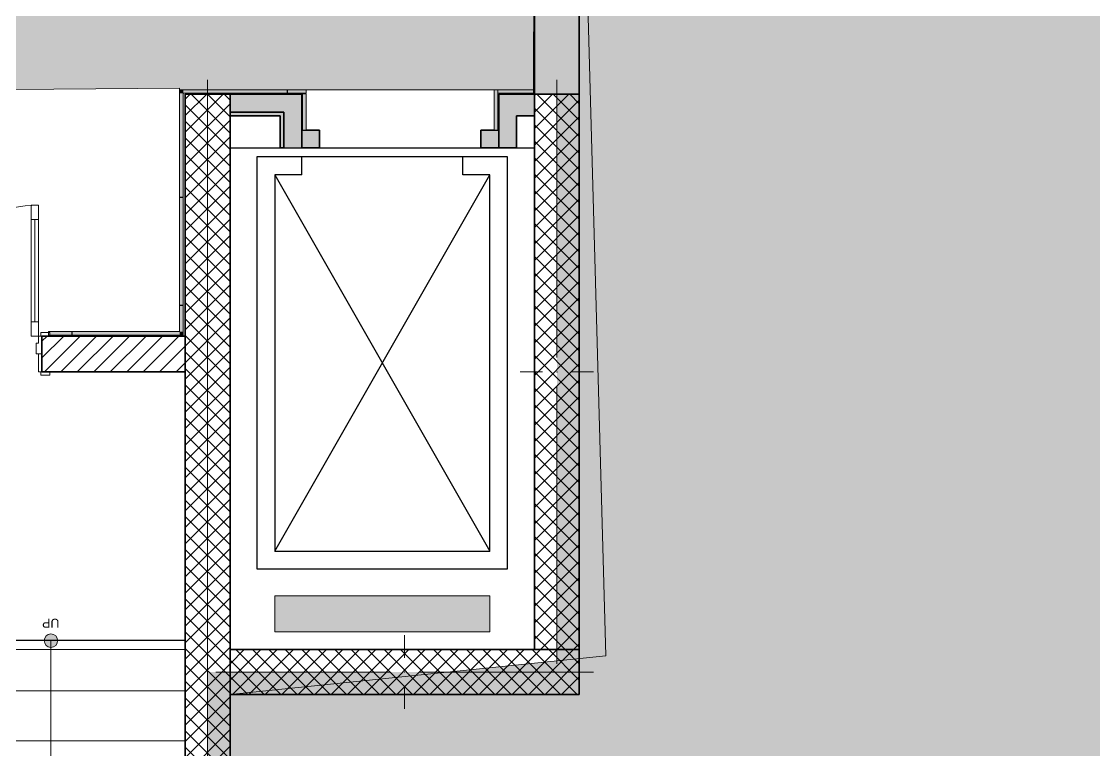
# Model space of a CAD drawing. Header units: millimetres. Extents: x -5491 to 122470, y -101890 to 30952.
# Drawn here: x 15785 to 21777, y -15064 to -10995 of the extents above; entities that cross this region are included whole.
import ezdxf
from ezdxf.enums import TextEntityAlignment as Align

# ---------------------------------------------------------------- set-up
doc = ezdxf.new("R2010")
doc.units = ezdxf.units.MM
doc.header["$MEASUREMENT"] = 0
doc.linetypes.add('Dense Dotted', pattern=[88.194442, 0, -88.194442])
doc.linetypes.add('Wipeout_Contour', pattern=[1000, 0, -1000])
for name, color, linetype in [('-  Pllakat_koridore_E', 7, 'Continuous'), ('- lokalet e', 7, 'Continuous'), ('A - Muret', 7, 'Continuous'), ('A - Pllaka Suteren', 7, 'Continuous'), ('A - Shtyllat', 7, 'Continuous'), ('Structural - Stair & Railing', 7, 'Continuous')]:
    doc.layers.add(name, color=color, linetype=linetype)
for name, color, linetype, lineweight, true_color in [('-  Pllakat_koridore_E_Pen_No__145', 7, 'Continuous', 20, 0x0077b0), ('2D Drafting - General_Pen_No__82', 7, 'Continuous', 20, 0xaaaaaa), ('ARCHICAD Doors_Pen_No__108', 7, 'Continuous', 13, 0xfd8379), ('Structural - Stair & Railing_Pen_No__71', 171, 'Continuous', 20, 0xaaaaff), ('Structural - Stair & Railing_Pen_No__91', 171, 'Continuous', 13, 0xaaaaff)]:
    doc.layers.add(name, color=color, linetype=linetype, lineweight=lineweight, true_color=true_color)
for name, color, linetype, lineweight in [('- lokalet e_Pen_No__132', 255, 'Continuous', 0), ('0_Pen_No__132', 255, 'Continuous', 0), ('2D Drafting - General_Pen_No__102', 254, 'Continuous', 13), ('2D Drafting - General_Pen_No__2', 8, 'Continuous', 15), ('2D Drafting - General_Pen_No__42', 8, 'Continuous', 25), ('A - Fill Zone_Pen_No__102', 254, 'Continuous', 13), ('A - Muret_Pen_No__7', 7, 'Continuous', 35), ('A - Pllaka Suteren_Pen_No__42', 8, 'Continuous', 25), ('A - Shtyllat_Pen_No__1', 7, 'Continuous', 13), ('A - Shtyllat_Pen_No__7', 7, 'Continuous', 35), ('ARCHICAD Zone Stamps_Pen_No__1', 7, 'Continuous', 13), ('Structural - Stair & Railing_Pen_No__11', 171, 'Continuous', 18)]:
    doc.layers.add(name, color=color, linetype=linetype, lineweight=lineweight)
doc.styles.add('GENERATED_STYLE_1', font='')
doc.styles.get('GENERATED_STYLE_1').set_extended_font_data('Arial')
pattern_1 = [(45, (0, 0), (-45.96194, 45.96194), [])]
pattern_2 = [(45, (0, 0), (-45.96194, 45.96194), []), (135, (0, 0), (45.96194, 45.96194), [])]

# ---------------------------------------------------------------- blocks, each defined once
blk = doc.blocks.new('Banjo_A - P27_4', base_point=(19391.6, -3997.9))
at = {"layer": '- lokalet e', "linetype": 'Continuous', "lineweight": 0, "true_color": 0x3f3f3f}
blk.add_hatch(color=250, dxfattribs=at).paths.add_polyline_path([(16977.5, -18945.8), (23177.5, -18945.8), (23177.5, -55), (16625, 0), (16875, -9150.8), (18900, -9150.8), (19048.4, -14536.3), (16950, -14750.8)])
at = {"layer": 'ARCHICAD Zone Stamps_Pen_No__1', "color": 7, "lineweight": 13, "style": 'GENERATED_STYLE_1'}
for tag, p in [('DUMMY_849', (19267, -3585.4)), ('ROOM_NAME', (18743.1, -3619.7)), ('floorCode', (18743.1, -3914.3)), ('stFloorCovering', (19006.4, -3914.3)), ('measuredAreaCode', (18743.1, -4208.9))]:
    blk.add_attdef(tag, text='', height=150, dxfattribs=at).set_placement(p, align=Align.TOP_LEFT)
blk = doc.blocks.new('Koridori_A - P34_11', base_point=(14961.2, -10939.6))
at = {"linetype": 'Continuous', "lineweight": 0, "true_color": 0x3f3f3f}
blk.add_hatch(color=250, dxfattribs=at).paths.add_polyline_path([(13624.7, -11391.5), (16668.7, -11366.7), (16668.7, -11375.9), (18645, -11375.9), (18650, -9420.8), (16625, -9400.8), (16625, -2200), (13600, -2200), (13600, -9400.8), (11850, -9400.8), (11850, -11400.8), (13625, -11375.9)])
at = {"layer": 'ARCHICAD Zone Stamps_Pen_No__1', "color": 7, "lineweight": 13, "style": 'GENERATED_STYLE_1'}
for tag, p in [('DUMMY_849', (15075.9, -10527.1)), ('ROOM_NAME', (14369.6, -10561.4)), ('measuredAreaCode', (14369.6, -10856)), ('perimeterCode', (14369.6, -11150.7))]:
    blk.add_attdef(tag, text='', height=150, dxfattribs=at).set_placement(p, align=Align.TOP_LEFT)
blk = doc.blocks.new('Slab_1', base_point=(-1850, -19000.8))
at = {"layer": 'A - Pllaka Suteren_Pen_No__42', "color": 8, "linetype": 'Continuous', "lineweight": 25, "flags": 128}
for points in [[(18650, -14500.8), (16950, -14500.8), (16950, -11700.8), (18650, -11700.8)], [(16700, -18750.8), (16700, -14450.8), (15100, -14450.8), (15100, -15290.8), (13600, -15290.8), (13600, -18750.8)]]:
    blk.add_lwpolyline(points, close=True, dxfattribs=at)
blk = doc.blocks.new('Stair_1')
at = {"layer": 'Structural - Stair & Railing_Pen_No__71', "linetype": 'Continuous', "lineweight": 20, "true_color": 0xaaaaff}
blk.add_hatch(color=161, dxfattribs=at).paths.add_polyline_path([(15912.5, -14450.8, 1), (15987.5, -14450.8, 1)])
at = {"layer": 'Structural - Stair & Railing_Pen_No__11', "color": 171, "linetype": 'Continuous', "lineweight": 18}
for p, q in [((16700, -14450.8), (15200, -14450.8)), ((15950, -14450.8), (15950, -14730.8)), ((16700, -14730.8), (16700, -14450.8)), ((15200, -14730.8), (16700, -14730.8)), ((16700, -14730.8), (15200, -14730.8)), ((15950, -14730.8), (15950, -15850.8)), ((16700, -15010.8), (16700, -14730.8)), ((15200, -15010.8), (16700, -15010.8)), ((16700, -15010.8), (15200, -15010.8)), ((16700, -15290.8), (16700, -15010.8))]:
    blk.add_line(p, q, dxfattribs=at)
at = {"layer": 'Structural - Stair & Railing_Pen_No__11', "color": 171, "linetype": 'Continuous', "lineweight": 18, "flags": 128}
blk.add_lwpolyline([(15912.5, -14450.8, 1), (15987.5, -14450.8, 1)], format="xyb", close=True, dxfattribs=at)
at = {"layer": 'Structural - Stair & Railing_Pen_No__91', "color": 161, "linetype": 'Continuous', "lineweight": 13, "true_color": 0xaaaaff}
for p, q in [((16700, -14500.8), (15200, -14500.8)), ((16700, -15570.8), (16700, -14500.8))]:
    blk.add_line(p, q, dxfattribs=at)
at = {"layer": 'Structural - Stair & Railing_Pen_No__71', "color": 161, "lineweight": 20, "true_color": 0xaaaaff, "insert": (15997.5, -14353.3), "char_height": 50, "attachment_point": 4, "rotation": 180, "style": 'GENERATED_STYLE_1'}
blk.add_mtext('\\A1;{\\pql;\\fArial|b0|i0|c0|p34;UP}', dxfattribs=at)
blk = doc.blocks.new('Wall_3', base_point=(16950, -11400.8))
at = {"layer": 'A - Muret', "linetype": 'Continuous', "lineweight": 0, "true_color": 0x000000}
for points in [[(17230, -11400.8), (16950, -11400.8), (16950, -11520.8), (17230, -11520.8)], [(17230, -11520.8), (17350, -11520.8), (17350, -11400.8)], [(17230, -11520.8), (17350, -11400.8), (17230, -11400.8)]]:
    blk.add_hatch(color=18, dxfattribs=at).paths.add_polyline_path(points)
at = {"layer": 'A - Muret_Pen_No__7', "color": 7, "linetype": 'Continuous', "lineweight": 35, "flags": 128}
for points in [[(17350, -11400.8), (16950, -11400.8)], [(17350, -11400.8), (17350, -11520.8)], [(16950, -11520.8), (17230, -11520.8)]]:
    blk.add_lwpolyline(points, dxfattribs=at)
blk = doc.blocks.new('Wall_4', base_point=(17350, -11400.8))
at = {"layer": 'A - Muret', "linetype": 'Continuous', "lineweight": 0, "true_color": 0x000000}
blk.add_hatch(color=18, dxfattribs=at).paths.add_polyline_path([(17230, -11520.8), (17230, -11700.8), (17350, -11700.8), (17350, -11520.8)])
at = {"layer": 'A - Muret_Pen_No__7', "color": 7, "linetype": 'Continuous', "lineweight": 35, "flags": 128}
for points in [[(17230, -11520.8), (17230, -11700.8)], [(17350, -11700.8), (17350, -11520.8)], [(17250, -11700.8), (17230, -11700.8)]]:
    blk.add_lwpolyline(points, dxfattribs=at)
blk = doc.blocks.new('Wall_29', base_point=(16925, -11400.8))
at = {"layer": 'A - Muret', "linetype": 'Continuous', "lineweight": 0, "true_color": 0x000000}
blk.add_hatch(color=18, dxfattribs=at).paths.add_polyline_path([(17350, -11400.8), (16950, -11400.8), (16950, -11500.8), (17350, -11500.8)])
at = {"layer": 'A - Muret_Pen_No__7', "color": 7, "linetype": 'Continuous', "lineweight": 35, "flags": 128}
for points in [[(17350, -11400.8), (16950, -11400.8)], [(16950, -11500.8), (17250, -11500.8)]]:
    blk.add_lwpolyline(points, dxfattribs=at)
blk = doc.blocks.new('Wall_30', base_point=(17350, -11400.8))
at = {"layer": 'A - Muret', "linetype": 'Continuous', "lineweight": 0, "true_color": 0x000000}
blk.add_hatch(color=18, dxfattribs=at).paths.add_polyline_path([(17250, -11400.8), (17250, -11700.8), (17350, -11700.8), (17350, -11400.8)])
at = {"layer": 'A - Muret_Pen_No__7', "color": 7, "linetype": 'Continuous', "lineweight": 35, "flags": 128}
for points in [[(17350, -11700.8), (17350, -11400.8)], [(17250, -11500.8), (17250, -11700.8)]]:
    blk.add_lwpolyline(points, dxfattribs=at)
blk = doc.blocks.new('Wall_31', base_point=(18550, -11400.8))
at = {"layer": 'A - Muret', "linetype": 'Continuous', "lineweight": 0, "true_color": 0x000000}
blk.add_hatch(color=18, dxfattribs=at).paths.add_polyline_path([(18450, -11520.8), (18450, -11700.8), (18550, -11700.8), (18550, -11520.8)])
at = {"layer": 'A - Muret_Pen_No__7', "color": 7, "linetype": 'Continuous', "lineweight": 35, "flags": 128}
for points in [[(18450, -11520.8), (18450, -11700.8)], [(18550, -11700.8), (18550, -11520.8)], [(18550, -11700.8), (18450, -11700.8)]]:
    blk.add_lwpolyline(points, dxfattribs=at)
blk = doc.blocks.new('Wall_32', base_point=(17350, -11700.8))
at = {"layer": 'A - Muret', "linetype": 'Continuous', "lineweight": 0, "true_color": 0x000000}
blk.add_hatch(color=18, dxfattribs=at).paths.add_polyline_path([(17350, -11700.8), (17450, -11700.8), (17450, -11600.8), (17350, -11600.8)])
at = {"layer": 'A - Muret_Pen_No__7', "color": 7, "linetype": 'Continuous', "lineweight": 35, "flags": 128}
for points in [[(17450, -11600.8), (17350, -11600.8)], [(17450, -11700.8), (17450, -11600.8)], [(17350, -11700.8), (17450, -11700.8)]]:
    blk.add_lwpolyline(points, dxfattribs=at)
blk = doc.blocks.new('Wall_33', base_point=(18350, -11700.8))
at = {"layer": 'A - Muret', "linetype": 'Continuous', "lineweight": 0, "true_color": 0x000000}
blk.add_hatch(color=18, dxfattribs=at).paths.add_polyline_path([(18350, -11700.8), (18450, -11700.8), (18450, -11600.8), (18350, -11600.8)])
at = {"layer": 'A - Muret_Pen_No__7', "color": 7, "linetype": 'Continuous', "lineweight": 35, "flags": 128}
for points in [[(18450, -11600.8), (18350, -11600.8)], [(18350, -11600.8), (18350, -11700.8)], [(18450, -11700.8), (18450, -11600.8)], [(18350, -11700.8), (18450, -11700.8)]]:
    blk.add_lwpolyline(points, dxfattribs=at)
blk = doc.blocks.new('Wall_36', base_point=(18550, -11400.8))
at = {"layer": 'A - Muret', "linetype": 'Continuous', "lineweight": 0, "true_color": 0x000000}
for points in [[(18450, -11520.8), (18550, -11520.8), (18450, -11400.8)], [(18550, -11400.8), (18450, -11400.8), (18550, -11520.8)], [(18550, -11520.8), (18650, -11520.8), (18650, -11400.8), (18550, -11400.8)]]:
    blk.add_hatch(color=18, dxfattribs=at).paths.add_polyline_path(points)
at = {"layer": 'A - Muret_Pen_No__7', "color": 7, "linetype": 'Continuous', "lineweight": 35, "flags": 128}
for points in [[(18450, -11400.8), (18450, -11520.8)], [(18650, -11400.8), (18450, -11400.8)], [(18550, -11520.8), (18650, -11520.8)]]:
    blk.add_lwpolyline(points, dxfattribs=at)
blk = doc.blocks.new('Wall_50', base_point=(18445, -11375.9))
at = {"color": 254, "linetype": 'Wipeout_Contour', "lineweight": 0, "ltscale": 87054.116415}
blk.add_wipeout([(18445, -11395.9), (18650, -11395.9), (18650, -11375.9), (18445, -11375.9)], dxfattribs=at).dxf.layer = '-  Pllakat_koridore_E'
at = {"layer": '-  Pllakat_koridore_E_Pen_No__145', "color": 144, "linetype": 'Continuous', "lineweight": 20, "true_color": 0x0077b0, "flags": 128}
for points in [[(18650, -11375.9), (18445, -11375.9)], [(18445, -11375.9), (18445, -11395.9)], [(18650, -11395.9), (18650, -11375.9)], [(18445, -11395.9), (18650, -11395.9)]]:
    blk.add_lwpolyline(points, dxfattribs=at)
blk = doc.blocks.new('Wall_51', base_point=(18425, -11375.9))
at = {"color": 254, "linetype": 'Wipeout_Contour', "lineweight": 0, "ltscale": 86887.598431}
blk.add_wipeout([(18425, -11375.9), (18425, -11600.8), (18445, -11600.8), (18445, -11375.9)], dxfattribs=at).dxf.layer = '-  Pllakat_koridore_E'
at = {"layer": '-  Pllakat_koridore_E_Pen_No__145', "color": 144, "linetype": 'Continuous', "lineweight": 20, "true_color": 0x0077b0, "flags": 128}
for points in [[(18425, -11375.9), (18425, -11600.8)], [(18445, -11375.9), (18425, -11375.9)], [(18445, -11600.8), (18445, -11375.9)], [(18425, -11600.8), (18445, -11600.8)]]:
    blk.add_lwpolyline(points, dxfattribs=at)
blk = doc.blocks.new('Wall_52', base_point=(16668.7, -11375.9))
at = {"color": 254, "linetype": 'Wipeout_Contour', "lineweight": 0, "ltscale": 60581.535677}
blk.add_wipeout([(16688.7, -11395.9), (16668.7, -11375.9), (16668.7, -11395.9)], dxfattribs=at).dxf.layer = '-  Pllakat_koridore_E'
at = {"color": 254, "linetype": 'Wipeout_Contour', "lineweight": 0, "ltscale": 81774.397585}
blk.add_wipeout([(16688.7, -11395.9), (17268.7, -11395.9), (17268.7, -11375.9), (16688.7, -11375.9)], dxfattribs=at).dxf.layer = '-  Pllakat_koridore_E'
at = {"layer": '-  Pllakat_koridore_E_Pen_No__145', "color": 144, "linetype": 'Continuous', "lineweight": 20, "true_color": 0x0077b0, "flags": 128}
blk.add_lwpolyline([(17268.7, -11375.9), (17268.7, -11395.9)], dxfattribs=at)
at = {"color": 254, "linetype": 'Wipeout_Contour', "lineweight": 0, "ltscale": 60585.387792}
blk.add_wipeout([(16688.7, -11375.9), (16668.7, -11375.9), (16688.7, -11395.9)], dxfattribs=at).dxf.layer = '-  Pllakat_koridore_E'
at = {"layer": '-  Pllakat_koridore_E_Pen_No__145', "color": 144, "linetype": 'Continuous', "lineweight": 20, "true_color": 0x0077b0, "flags": 128}
for points in [[(16668.7, -11375.9), (16668.7, -11395.9)], [(17268.7, -11375.9), (16668.7, -11375.9)], [(16688.7, -11395.9), (17268.7, -11395.9)]]:
    blk.add_lwpolyline(points, dxfattribs=at)
blk = doc.blocks.new('Wall_53', base_point=(17271, -11375.9))
at = {"color": 254, "linetype": 'Wipeout_Contour', "lineweight": 0, "ltscale": 82919.30405}
blk.add_wipeout([(17271, -11395.9), (17375, -11395.9), (17375, -11375.9), (17271, -11375.9)], dxfattribs=at).dxf.layer = '-  Pllakat_koridore_E'
at = {"layer": '-  Pllakat_koridore_E_Pen_No__145', "color": 144, "linetype": 'Continuous', "lineweight": 20, "true_color": 0x0077b0, "flags": 128}
for points in [[(17375, -11375.9), (17271, -11375.9)], [(17271, -11375.9), (17271, -11395.9)], [(17375, -11395.9), (17375, -11375.9)], [(17271, -11395.9), (17375, -11395.9)]]:
    blk.add_lwpolyline(points, dxfattribs=at)
blk = doc.blocks.new('Wall_54', base_point=(17355, -11399.8))
at = {"color": 254, "linetype": 'Wipeout_Contour', "lineweight": 0, "ltscale": 83312.245402}
blk.add_wipeout([(17355, -11399.8), (17355, -11600.8), (17375, -11600.8), (17375, -11399.8)], dxfattribs=at).dxf.layer = '-  Pllakat_koridore_E'
at = {"layer": '-  Pllakat_koridore_E_Pen_No__145', "color": 144, "linetype": 'Continuous', "lineweight": 20, "true_color": 0x0077b0, "flags": 128}
for points in [[(17355, -11399.8), (17355, -11600.8)], [(17375, -11399.8), (17355, -11399.8)], [(17375, -11600.8), (17375, -11399.8)], [(17355, -11600.8), (17375, -11600.8)]]:
    blk.add_lwpolyline(points, dxfattribs=at)
blk = doc.blocks.new('Wall_55', base_point=(16668.7, -12725.8))
at = {"color": 254, "linetype": 'Wipeout_Contour', "lineweight": 0, "ltscale": 62956.911259}
blk.add_wipeout([(16688.7, -12725.8), (16668.7, -12725.8), (16688.7, -12745.8)], dxfattribs=at).dxf.layer = '-  Pllakat_koridore_E'
at = {"color": 254, "linetype": 'Wipeout_Contour', "lineweight": 0, "ltscale": 62954.555198}
blk.add_wipeout([(16668.7, -12725.8), (16668.7, -12745.8), (16688.7, -12745.8)], dxfattribs=at).dxf.layer = '-  Pllakat_koridore_E'
at = {"color": 254, "linetype": 'Wipeout_Contour', "lineweight": 0, "ltscale": 82962.14802}
blk.add_wipeout([(16668.7, -12725.8), (16068.7, -12725.8), (16068.7, -12745.8), (16668.7, -12745.8)], dxfattribs=at).dxf.layer = '-  Pllakat_koridore_E'
at = {"layer": '-  Pllakat_koridore_E_Pen_No__145', "color": 144, "linetype": 'Continuous', "lineweight": 20, "true_color": 0x0077b0, "flags": 128}
for points in [[(16668.7, -12725.8), (16068.7, -12725.8)], [(16068.7, -12725.8), (16068.7, -12745.8)], [(16068.7, -12745.8), (16688.7, -12745.8)], [(16688.7, -12745.8), (16688.7, -12725.8)]]:
    blk.add_lwpolyline(points, dxfattribs=at)
blk = doc.blocks.new('Wall_56', base_point=(16066.7, -12725.8))
at = {"color": 254, "linetype": 'Wipeout_Contour', "lineweight": 0, "ltscale": 81805.38119}
blk.add_wipeout([(16066.7, -12725.8), (15936.7, -12725.8), (15936.7, -12745.8), (16066.7, -12745.8)], dxfattribs=at).dxf.layer = '-  Pllakat_koridore_E'
at = {"layer": '-  Pllakat_koridore_E_Pen_No__145', "color": 144, "linetype": 'Continuous', "lineweight": 20, "true_color": 0x0077b0, "flags": 128}
for points in [[(16066.7, -12725.8), (15936.7, -12725.8)], [(15936.7, -12725.8), (15936.7, -12745.8)], [(15936.7, -12745.8), (16066.7, -12745.8)], [(16066.7, -12745.8), (16066.7, -12725.8)]]:
    blk.add_lwpolyline(points, dxfattribs=at)
blk = doc.blocks.new('Wall_57', base_point=(16668.7, -11375.9))
at = {"color": 254, "linetype": 'Wipeout_Contour', "lineweight": 0, "ltscale": 81466.101913}
blk.add_wipeout([(16668.7, -11395.9), (16668.7, -11975.9), (16688.7, -11975.9), (16688.7, -11395.9)], dxfattribs=at).dxf.layer = '-  Pllakat_koridore_E'
at = {"layer": '-  Pllakat_koridore_E_Pen_No__145', "color": 144, "linetype": 'Continuous', "lineweight": 20, "true_color": 0x0077b0, "flags": 128}
for points in [[(16668.7, -11395.9), (16668.7, -11975.9)], [(16688.7, -11975.9), (16688.7, -11395.9)], [(16668.7, -11975.9), (16688.7, -11975.9)]]:
    blk.add_lwpolyline(points, dxfattribs=at)
blk = doc.blocks.new('Wall_58', base_point=(16668.7, -11977.9))
at = {"color": 254, "linetype": 'Wipeout_Contour', "lineweight": 0, "ltscale": 82847.704696}
blk.add_wipeout([(16668.7, -11977.9), (16668.7, -12577.9), (16688.7, -12577.9), (16688.7, -11977.9)], dxfattribs=at).dxf.layer = '-  Pllakat_koridore_E'
at = {"layer": '-  Pllakat_koridore_E_Pen_No__145', "color": 144, "linetype": 'Continuous', "lineweight": 20, "true_color": 0x0077b0, "flags": 128}
for points in [[(16668.7, -11977.9), (16668.7, -12577.9)], [(16688.7, -11977.9), (16668.7, -11977.9)], [(16688.7, -12577.9), (16688.7, -11977.9)], [(16668.7, -12577.9), (16688.7, -12577.9)]]:
    blk.add_lwpolyline(points, dxfattribs=at)
blk = doc.blocks.new('Wall_59', base_point=(16668.7, -12579.9))
at = {"color": 254, "linetype": 'Wipeout_Contour', "lineweight": 0, "ltscale": 83740.285758}
blk.add_wipeout([(16688.7, -12725.8), (16688.7, -12579.9), (16668.7, -12579.9), (16668.7, -12725.8)], dxfattribs=at).dxf.layer = '-  Pllakat_koridore_E'
at = {"layer": '-  Pllakat_koridore_E_Pen_No__145', "color": 144, "linetype": 'Continuous', "lineweight": 20, "true_color": 0x0077b0, "flags": 128}
for points in [[(16668.7, -12579.9), (16668.7, -12725.8)], [(16668.7, -12579.9), (16688.7, -12579.9)], [(16688.7, -12725.8), (16688.7, -12579.9)]]:
    blk.add_lwpolyline(points, dxfattribs=at)
blk = doc.blocks.new('Wall_69', base_point=(18445, -11375.9))
at = {"layer": '-  Pllakat_koridore_E_Pen_No__145', "linetype": 'Continuous', "lineweight": 0, "true_color": 0x0077b0}
blk.add_hatch(color=144, dxfattribs=at).paths.add_polyline_path([(18445, -11395.9), (18645, -11395.9), (18645, -11375.9), (18445, -11375.9)])
at = {"layer": '-  Pllakat_koridore_E_Pen_No__145', "color": 144, "linetype": 'Continuous', "lineweight": 20, "true_color": 0x0077b0, "flags": 128}
for points in [[(18645, -11375.9), (18445, -11375.9)], [(18445, -11375.9), (18445, -11395.9)], [(18645, -11395.9), (18645, -11375.9)], [(18445, -11395.9), (18645, -11395.9)]]:
    blk.add_lwpolyline(points, dxfattribs=at)
blk = doc.blocks.new('Wall_70', base_point=(18425, -11375.9))
at = {"layer": '-  Pllakat_koridore_E_Pen_No__145', "linetype": 'Continuous', "lineweight": 0, "true_color": 0x0077b0}
blk.add_hatch(color=144, dxfattribs=at).paths.add_polyline_path([(18425, -11375.9), (18425, -11600.8), (18445, -11600.8), (18445, -11375.9)])
at = {"layer": '-  Pllakat_koridore_E_Pen_No__145', "color": 144, "linetype": 'Continuous', "lineweight": 20, "true_color": 0x0077b0, "flags": 128}
for points in [[(18425, -11375.9), (18425, -11600.8)], [(18445, -11375.9), (18425, -11375.9)], [(18445, -11600.8), (18445, -11375.9)], [(18425, -11600.8), (18445, -11600.8)]]:
    blk.add_lwpolyline(points, dxfattribs=at)
blk = doc.blocks.new('Wall_71', base_point=(16668.7, -11375.9))
at = {"layer": '-  Pllakat_koridore_E_Pen_No__145', "linetype": 'Continuous', "lineweight": 0, "true_color": 0x0077b0}
for points in [[(16688.7, -11395.9), (16668.7, -11375.9), (16668.7, -11395.9)], [(16688.7, -11375.9), (16668.7, -11375.9), (16688.7, -11395.9)], [(16688.7, -11395.9), (17268.7, -11395.9), (17268.7, -11375.9), (16688.7, -11375.9)]]:
    blk.add_hatch(color=144, dxfattribs=at).paths.add_polyline_path(points)
at = {"layer": '-  Pllakat_koridore_E_Pen_No__145', "color": 144, "linetype": 'Continuous', "lineweight": 20, "true_color": 0x0077b0, "flags": 128}
for points in [[(16668.7, -11375.9), (16668.7, -11395.9)], [(17268.7, -11375.9), (16668.7, -11375.9)], [(17268.7, -11375.9), (17268.7, -11395.9)], [(16688.7, -11395.9), (17268.7, -11395.9)]]:
    blk.add_lwpolyline(points, dxfattribs=at)
blk = doc.blocks.new('Wall_72', base_point=(17271, -11375.9))
at = {"layer": '-  Pllakat_koridore_E_Pen_No__145', "linetype": 'Continuous', "lineweight": 0, "true_color": 0x0077b0}
blk.add_hatch(color=144, dxfattribs=at).paths.add_polyline_path([(17271, -11395.9), (17375, -11395.9), (17375, -11375.9), (17271, -11375.9)])
at = {"layer": '-  Pllakat_koridore_E_Pen_No__145', "color": 144, "linetype": 'Continuous', "lineweight": 20, "true_color": 0x0077b0, "flags": 128}
for points in [[(17375, -11375.9), (17271, -11375.9)], [(17271, -11375.9), (17271, -11395.9)], [(17375, -11395.9), (17375, -11375.9)], [(17271, -11395.9), (17375, -11395.9)]]:
    blk.add_lwpolyline(points, dxfattribs=at)
blk = doc.blocks.new('Wall_73', base_point=(17355, -11399.8))
at = {"layer": '-  Pllakat_koridore_E_Pen_No__145', "linetype": 'Continuous', "lineweight": 0, "true_color": 0x0077b0}
blk.add_hatch(color=144, dxfattribs=at).paths.add_polyline_path([(17355, -11399.8), (17355, -11600.8), (17375, -11600.8), (17375, -11399.8)])
at = {"layer": '-  Pllakat_koridore_E_Pen_No__145', "color": 144, "linetype": 'Continuous', "lineweight": 20, "true_color": 0x0077b0, "flags": 128}
for points in [[(17355, -11399.8), (17355, -11600.8)], [(17375, -11399.8), (17355, -11399.8)], [(17375, -11600.8), (17375, -11399.8)], [(17355, -11600.8), (17375, -11600.8)]]:
    blk.add_lwpolyline(points, dxfattribs=at)
blk = doc.blocks.new('Wall_74', base_point=(16668.7, -12725.8))
at = {"layer": '-  Pllakat_koridore_E_Pen_No__145', "linetype": 'Continuous', "lineweight": 0, "true_color": 0x0077b0}
for points in [[(16668.7, -12725.8), (16068.7, -12725.8), (16068.7, -12745.8), (16668.7, -12745.8)], [(16688.7, -12725.8), (16668.7, -12725.8), (16688.7, -12745.8)], [(16668.7, -12725.8), (16668.7, -12745.8), (16688.7, -12745.8)]]:
    blk.add_hatch(color=144, dxfattribs=at).paths.add_polyline_path(points)
at = {"layer": '-  Pllakat_koridore_E_Pen_No__145', "color": 144, "linetype": 'Continuous', "lineweight": 20, "true_color": 0x0077b0, "flags": 128}
for points in [[(16668.7, -12725.8), (16068.7, -12725.8)], [(16068.7, -12725.8), (16068.7, -12745.8)], [(16068.7, -12745.8), (16688.7, -12745.8)], [(16688.7, -12745.8), (16688.7, -12725.8)]]:
    blk.add_lwpolyline(points, dxfattribs=at)
blk = doc.blocks.new('Wall_75', base_point=(16066.7, -12725.8))
at = {"layer": '-  Pllakat_koridore_E_Pen_No__145', "linetype": 'Continuous', "lineweight": 0, "true_color": 0x0077b0}
blk.add_hatch(color=144, dxfattribs=at).paths.add_polyline_path([(16066.7, -12725.8), (15936.7, -12725.8), (15936.7, -12745.8), (16066.7, -12745.8)])
at = {"layer": '-  Pllakat_koridore_E_Pen_No__145', "color": 144, "linetype": 'Continuous', "lineweight": 20, "true_color": 0x0077b0, "flags": 128}
for points in [[(16066.7, -12725.8), (15936.7, -12725.8)], [(15936.7, -12725.8), (15936.7, -12745.8)], [(15936.7, -12745.8), (16066.7, -12745.8)], [(16066.7, -12745.8), (16066.7, -12725.8)]]:
    blk.add_lwpolyline(points, dxfattribs=at)
blk = doc.blocks.new('Wall_76', base_point=(16668.7, -11375.9))
at = {"layer": '-  Pllakat_koridore_E_Pen_No__145', "linetype": 'Continuous', "lineweight": 0, "true_color": 0x0077b0}
blk.add_hatch(color=144, dxfattribs=at).paths.add_polyline_path([(16668.7, -11395.9), (16668.7, -11975.9), (16688.7, -11975.9), (16688.7, -11395.9)])
at = {"layer": '-  Pllakat_koridore_E_Pen_No__145', "color": 144, "linetype": 'Continuous', "lineweight": 20, "true_color": 0x0077b0, "flags": 128}
for points in [[(16668.7, -11395.9), (16668.7, -11975.9)], [(16688.7, -11975.9), (16688.7, -11395.9)], [(16668.7, -11975.9), (16688.7, -11975.9)]]:
    blk.add_lwpolyline(points, dxfattribs=at)
blk = doc.blocks.new('Wall_77', base_point=(16668.7, -11977.9))
at = {"layer": '-  Pllakat_koridore_E_Pen_No__145', "linetype": 'Continuous', "lineweight": 0, "true_color": 0x0077b0}
blk.add_hatch(color=144, dxfattribs=at).paths.add_polyline_path([(16668.7, -11977.9), (16668.7, -12577.9), (16688.7, -12577.9), (16688.7, -11977.9)])
at = {"layer": '-  Pllakat_koridore_E_Pen_No__145', "color": 144, "linetype": 'Continuous', "lineweight": 20, "true_color": 0x0077b0, "flags": 128}
for points in [[(16668.7, -11977.9), (16668.7, -12577.9)], [(16688.7, -11977.9), (16668.7, -11977.9)], [(16688.7, -12577.9), (16688.7, -11977.9)], [(16668.7, -12577.9), (16688.7, -12577.9)]]:
    blk.add_lwpolyline(points, dxfattribs=at)
blk = doc.blocks.new('Wall_78', base_point=(16668.7, -12579.9))
at = {"layer": '-  Pllakat_koridore_E_Pen_No__145', "linetype": 'Continuous', "lineweight": 0, "true_color": 0x0077b0}
blk.add_hatch(color=144, dxfattribs=at).paths.add_polyline_path([(16688.7, -12725.8), (16688.7, -12579.9), (16668.7, -12579.9), (16668.7, -12725.8)])
at = {"layer": '-  Pllakat_koridore_E_Pen_No__145', "color": 144, "linetype": 'Continuous', "lineweight": 20, "true_color": 0x0077b0, "flags": 128}
for points in [[(16668.7, -12579.9), (16668.7, -12725.8)], [(16668.7, -12579.9), (16688.7, -12579.9)], [(16688.7, -12725.8), (16688.7, -12579.9)]]:
    blk.add_lwpolyline(points, dxfattribs=at)
blk = doc.blocks.new('Wall_174', base_point=(18650, -9150.8))
at = {"layer": 'A - Muret', "linetype": 'Continuous', "lineweight": 0, "true_color": 0x000000}
blk.add_hatch(color=18, dxfattribs=at).paths.add_polyline_path([(18900, -11400.8), (18900, -9150.8), (18650, -9150.8), (18650, -11400.8)])
at = {"layer": 'A - Muret_Pen_No__7', "color": 7, "linetype": 'Continuous', "lineweight": 35, "flags": 128}
for points in [[(18650, -9150.8), (18900, -9150.8)], [(18650, -9400.8), (18650, -11400.8)], [(18900, -11400.8), (18900, -9400.8)]]:
    blk.add_lwpolyline(points, dxfattribs=at)
blk = doc.blocks.new('Metal Double Door 25')
at = {"layer": 'ARCHICAD Doors_Pen_No__108', "color": 11, "linetype": 'Continuous', "lineweight": 13, "true_color": 0xfd8379}
for p, q in [((-730, 730), (-730, 650)), ((-690, 730), (-730, 730)), ((-690, 650), (-690, 730)), ((690, 650), (690, 730)), ((690, 730), (730, 730)), ((730, 730), (730, 650)), ((-730, 650), (-690, 650)), ((-710, 650), (-710, 80)), ((730, 650), (690, 650)), ((710, 650), (710, 80)), ((-690, 80), (-730, 80)), ((-730, 80), (-730, 0)), ((-690, 0), (-690, 80)), ((690, 0), (690, 80)), ((690, 80), (730, 80)), ((730, 80), (730, 0)), ((-793, 0), (-793, 19)), ((-793, 19), (-743, 19)), ((-743, 0), (-793, 0)), ((-750, 0), (-793, 0)), ((-750, 0), (-793, 0)), ((-730, 0), (-750, 0)), ((-750, 0), (-750, -100)), ((-750, 0), (-750, -100)), ((-750, 0), (-750, -100)), ((-743, 19), (-743, 0)), ((-730, -40), (-730, 0)), ((-730, 0), (-690, 0)), ((730, 0), (690, 0)), ((750, 0), (730, 0)), ((730, 0), (730, -40)), ((743, 19), (793, 19)), ((743, 0), (743, 19)), ((793, 0), (743, 0)), ((750, -100), (750, 0)), ((750, 0), (750, -100)), ((750, 0), (750, -100)), ((750, 0), (793, 0)), ((750, 0), (793, 0)), ((793, 19), (793, 0)), ((-718, -40), (-730, -40)), ((-718, -100), (-718, -40)), ((730, -40), (718, -40)), ((718, -40), (718, -100)), ((-750, -200), (-750, -100)), ((-750, -100), (-731, -100)), ((-750, -100), (-718, -100)), ((-750, -100), (-750, -200)), ((-750, -100), (-750, -200)), ((-731, -100), (-731, -200)), ((718, -100), (750, -100)), ((731, -200), (731, -100)), ((731, -100), (750, -100)), ((750, -100), (750, -200)), ((750, -100), (750, -200)), ((750, -100), (750, -200)), ((-793, -219), (-793, -200)), ((-793, -200), (-743, -200)), ((-750, -200), (-793, -200)), ((-750, -200), (-793, -200)), ((-743, -219), (-793, -219)), ((-731, -200), (-750, -200)), ((-743, -200), (-743, -219)), ((750, -200), (731, -200)), ((743, -200), (793, -200)), ((743, -219), (743, -200)), ((793, -219), (743, -219)), ((750, -200), (793, -200)), ((750, -200), (793, -200)), ((793, -200), (793, -219))]:
    blk.add_line(p, q, dxfattribs=at)
at = {"layer": 'ARCHICAD Doors_Pen_No__108', "color": 11, "linetype": 'Continuous', "lineweight": 13, "true_color": 0xfd8379, "flags": 128}
for points in [[(-730, 650), (-730, 80), (-710, 80), (-710, 650)], [(-710, 650), (-710, 80), (-690, 80), (-690, 650)], [(710, 650), (710, 80), (690, 80), (690, 650)], [(730, 650), (730, 80), (710, 80), (710, 650)]]:
    blk.add_lwpolyline(points, close=True, dxfattribs=at)
at = {"layer": 'ARCHICAD Doors_Pen_No__108', "color": 11, "linetype": 'Continuous', "lineweight": 13, "true_color": 0xfd8379}
for centre, start, end in [((-730, 0), 0, 90), ((730, 0), 90, 180)]:
    blk.add_arc(centre, 730, start, end, dxfattribs=at)
blk = doc.blocks.new('Wall_193', base_point=(13600, -12950.8))
at = {"layer": 'A - Muret', "linetype": 'Continuous', "lineweight": 0, "true_color": 0x000000}
h = blk.add_hatch(dxfattribs=at)
h.set_pattern_fill('Common_Brick', color=18, style=0, pattern_type=2)
h.set_pattern_definition(pattern_1)
h.paths.add_polyline_path([(13600, -12950.8), (14400, -12950.8), (14400, -12750.8), (13600, -12750.8)])
h = blk.add_hatch(dxfattribs=at)
h.set_pattern_fill('Common_Brick', color=18, style=0, pattern_type=2)
h.set_pattern_definition(pattern_1)
h.paths.add_polyline_path([(15900, -12750.8), (15900, -12950.8), (16700, -12950.8), (16700, -12750.8)])
at = {"layer": 'A - Muret_Pen_No__7', "color": 7, "linetype": 'Continuous', "lineweight": 35}
for p, q in [((14400, -12750.8), (14357, -12750.8)), ((14400, -12750.8), (14400, -12850.8)), ((15900, -12750.8), (15943, -12750.8)), ((15900, -12750.8), (15900, -12850.8)), ((14400, -12850.8), (14400, -12950.8)), ((15900, -12850.8), (15900, -12950.8)), ((14400, -12950.8), (14357, -12950.8)), ((15900, -12950.8), (15943, -12950.8))]:
    blk.add_line(p, q, dxfattribs=at)
at = {"layer": 'A - Muret_Pen_No__7', "color": 7, "linetype": 'Continuous', "lineweight": 35, "flags": 128}
for points in [[(14400, -12750.8), (13600, -12750.8)], [(16700, -12750.8), (15900, -12750.8)], [(13600, -12950.8), (14400, -12950.8)], [(15900, -12950.8), (16700, -12950.8)]]:
    blk.add_lwpolyline(points, dxfattribs=at)
at = {"layer": 'ARCHICAD Doors_Pen_No__108', "color": 11, "linetype": 'Continuous', "lineweight": 13, "true_color": 0xfd8379, "zscale": 1000}
blk.add_blockref('Metal Double Door 25', (15150, -12750.8), dxfattribs=at)
blk = doc.blocks.new('Column_15', base_point=(16825, -15200.8))
at = {"layer": 'A - Shtyllat', "linetype": 'Continuous', "lineweight": 0, "true_color": 0x000000}
h = blk.add_hatch(dxfattribs=at)
h.set_pattern_fill('Concrete_Block', color=18, style=0, pattern_type=2)
h.set_pattern_definition(pattern_2)
h.paths.add_polyline_path([(16700, -19000.8), (16950, -19000.8), (16950, -11400.8), (16700, -11400.8)])
at = {"layer": 'A - Shtyllat_Pen_No__1', "color": 7, "linetype": 'Continuous', "lineweight": 13}
blk.add_line((16825, -15120.8), (16825, -11320.8), dxfattribs=at)
at = {"layer": 'A - Shtyllat_Pen_No__7', "color": 7, "linetype": 'Continuous', "lineweight": 35, "flags": 128}
blk.add_lwpolyline([(16700, -19000.8), (16950, -19000.8), (16950, -11400.8), (16700, -11400.8)], close=True, dxfattribs=at)
blk = doc.blocks.new('Column_16', base_point=(17925, -14625.8))
at = {"layer": 'A - Shtyllat', "linetype": 'Continuous', "lineweight": 0, "true_color": 0x000000}
h = blk.add_hatch(dxfattribs=at)
h.set_pattern_fill('Concrete_Block', color=18, style=0, pattern_type=2)
h.set_pattern_definition(pattern_2)
h.paths.add_polyline_path([(18900, -14750.8), (18900, -14500.8), (16950, -14500.8), (16950, -14750.8)])
at = {"layer": 'A - Shtyllat_Pen_No__1', "color": 7, "linetype": 'Continuous', "lineweight": 13}
for p, q in [((17925, -14545.8), (17925, -14420.8)), ((17845, -14625.8), (16870, -14625.8)), ((18005, -14625.8), (18980, -14625.8)), ((17925, -14705.8), (17925, -14830.8))]:
    blk.add_line(p, q, dxfattribs=at)
blk.add_point((17925, -14625.8), dxfattribs=at)
at = {"layer": 'A - Shtyllat_Pen_No__7', "color": 7, "linetype": 'Continuous', "lineweight": 35, "flags": 128}
blk.add_lwpolyline([(18900, -14750.8), (18900, -14500.8), (16950, -14500.8), (16950, -14750.8)], close=True, dxfattribs=at)
blk = doc.blocks.new('Column_20', base_point=(18775, -12950.8))
at = {"layer": 'A - Shtyllat', "linetype": 'Continuous', "lineweight": 0, "true_color": 0x000000}
h = blk.add_hatch(dxfattribs=at)
h.set_pattern_fill('Concrete_Block', color=18, style=0, pattern_type=2)
h.set_pattern_definition(pattern_2)
h.paths.add_polyline_path([(18650, -14500.8), (18900, -14500.8), (18900, -11400.8), (18650, -11400.8)])
at = {"layer": 'A - Shtyllat_Pen_No__1', "color": 7, "linetype": 'Continuous', "lineweight": 13}
for p, q in [((18775, -12870.8), (18775, -11320.8)), ((18695, -12950.8), (18570, -12950.8)), ((18855, -12950.8), (18980, -12950.8)), ((18775, -13030.8), (18775, -14580.8))]:
    blk.add_line(p, q, dxfattribs=at)
blk.add_point((18775, -12950.8), dxfattribs=at)
at = {"layer": 'A - Shtyllat_Pen_No__7', "color": 7, "linetype": 'Continuous', "lineweight": 35, "flags": 128}
blk.add_lwpolyline([(18650, -14500.8), (18900, -14500.8), (18900, -11400.8), (18650, -11400.8)], close=True, dxfattribs=at)

msp = doc.modelspace()

# ---------------------------------------------------------------- hatches: boundary and pattern name
at = {"layer": '2D Drafting - General_Pen_No__102', "linetype": 'Continuous', "lineweight": 0, "true_color": 0xf9f9f9}
msp.add_hatch(color=7, dxfattribs=at).paths.add_polyline_path([(16625, 0), (23050, 0), (23050, -19000.8), (16825, -19000.8), (16825, -14625.8), (18775, -14625.8), (18775, -11400.8), (18650, -11400.8), (18650, -9400.8), (16625, -9400.8)])
at = {"layer": '2D Drafting - General_Pen_No__82', "linetype": 'Continuous', "lineweight": 0, "true_color": 0x111111}
msp.add_hatch(color=250, dxfattribs=at).paths.add_polyline_path([(17200, -14200.8), (18400, -14200.8), (18400, -14400.8), (17200, -14400.8)])
at = {"layer": 'A - Fill Zone_Pen_No__102', "linetype": 'Continuous', "lineweight": 0, "true_color": 0x141414}
msp.add_hatch(color=250, dxfattribs=at).paths.add_polyline_path([(16625, 0), (16625, -9400.8), (18650, -9400.8), (18650, -11400.8), (18775, -11400.8), (18775, -14625.8), (16825, -14625.8), (16825, -19000.8), (27400, -19000.8), (27400, 0)])

# ---------------------------------------------------------------- linework, layer by layer
at = {"layer": '- lokalet e_Pen_No__132', "color": 255, "linetype": 'Continuous', "lineweight": 0, "flags": 128}
msp.add_lwpolyline([(16977.5, -18945.8), (23177.5, -18945.8), (23177.5, -55), (16625, 0), (16875, -9150.8), (18900, -9150.8), (19048.4, -14536.3), (16950, -14750.8)], close=True, dxfattribs=at)
at = {"layer": '0_Pen_No__132', "color": 255, "linetype": 'Continuous', "lineweight": 0, "flags": 128}
msp.add_lwpolyline([(13624.7, -11391.5), (16668.7, -11366.7), (16668.7, -11375.9), (18645, -11375.9), (18650, -9420.8), (16625, -9400.8), (16625, -2200), (13600, -2200), (13600, -9400.8), (11850, -9400.8), (11850, -11400.8), (13625, -11375.9)], close=True, dxfattribs=at)
at = {"layer": '2D Drafting - General_Pen_No__2', "color": 8, "linetype": 'Continuous', "lineweight": 15, "flags": 128}
msp.add_lwpolyline([(17200, -14200.8), (18400, -14200.8), (18400, -14400.8), (17200, -14400.8)], close=True, dxfattribs=at)
at = {"layer": '2D Drafting - General_Pen_No__42', "color": 8, "linetype": 'Continuous', "lineweight": 25}
msp.add_lwpolyline([(17100, -14050.8), (18500, -14050.8), (18500, -11750.8), (17100, -11750.8)], close=True, dxfattribs=at)
for points in [[(17350, -11850.8), (17350, -11750.8)], [(18250, -11850.8), (18250, -11750.8)], [(17350, -11850.8), (17200, -11850.8), (17200, -13950.8), (18400, -13950.8), (18400, -11850.8), (18250, -11850.8)], [(17200, -13950.8), (18400, -11850.8)], [(17200, -11850.8), (18400, -13950.8)]]:
    msp.add_lwpolyline(points, dxfattribs=at)

# ---------------------------------------------------------------- block references
at = {"layer": '- lokalet e', "color": 254, "linetype": 'Continuous', "lineweight": 13}
msp.add_blockref('Banjo_A - P27_4', (19391.6, -3997.9), dxfattribs=at)
at = {"color": 254, "linetype": 'Continuous', "lineweight": 13}
msp.add_blockref('Koridori_A - P34_11', (14961.2, -10939.6), dxfattribs=at)
at = {"layer": 'A - Muret', "color": 7, "lineweight": 35}
for name, p in [('Wall_3', (16950, -11400.8)), ('Wall_29', (16925, -11400.8)), ('Wall_30', (17350, -11400.8)), ('Wall_36', (18550, -11400.8)), ('Wall_4', (17350, -11400.8)), ('Wall_31', (18550, -11400.8)), ('Wall_32', (17350, -11700.8)), ('Wall_33', (18350, -11700.8))]:
    msp.add_blockref(name, p, dxfattribs=at)
at = {"layer": 'A - Pllaka Suteren', "color": 8, "linetype": 'Continuous', "lineweight": 25}
msp.add_blockref('Slab_1', (-1850, -19000.8), dxfattribs=at)
at = {"layer": 'A - Shtyllat', "color": 7, "lineweight": 35}
msp.add_blockref('Column_16', (17925, -14625.8), dxfattribs=at)
at = {"layer": 'Structural - Stair & Railing', "color": 8, "linetype": 'Dense Dotted', "lineweight": 15}
msp.add_blockref('Stair_1', (0, 0), dxfattribs=at)

# ---------------------------------------------------------------- next in the draw order: block references
at = {"layer": '-  Pllakat_koridore_E', "color": 144, "lineweight": 20, "true_color": 0x0077b0}
for name, p in [('Wall_52', (16668.7, -11375.9)), ('Wall_50', (18445, -11375.9)), ('Wall_55', (16668.7, -12725.8))]:
    msp.add_blockref(name, p, dxfattribs=at)

# ---------------------------------------------------------------- next in the draw order: block references
for name, p in [('Wall_53', (17271, -11375.9)), ('Wall_51', (18425, -11375.9)), ('Wall_57', (16668.7, -11375.9)), ('Wall_56', (16066.7, -12725.8))]:
    msp.add_blockref(name, p, dxfattribs=at)
at = {"layer": 'A - Muret', "color": 7, "lineweight": 35}
msp.add_blockref('Wall_174', (18650, -9150.8), dxfattribs=at)
at = {"layer": 'A - Shtyllat', "color": 7, "lineweight": 35}
msp.add_blockref('Column_20', (18775, -12950.8), dxfattribs=at)

# ---------------------------------------------------------------- next in the draw order: block references
at = {"layer": '-  Pllakat_koridore_E', "color": 144, "lineweight": 20, "true_color": 0x0077b0}
for name, p in [('Wall_71', (16668.7, -11375.9)), ('Wall_70', (18425, -11375.9)), ('Wall_69', (18445, -11375.9)), ('Wall_54', (17355, -11399.8)), ('Wall_58', (16668.7, -11977.9)), ('Wall_75', (16066.7, -12725.8))]:
    msp.add_blockref(name, p, dxfattribs=at)

# ---------------------------------------------------------------- next in the draw order: block references
for name, p in [('Wall_72', (17271, -11375.9)), ('Wall_76', (16668.7, -11375.9)), ('Wall_73', (17355, -11399.8)), ('Wall_59', (16668.7, -12579.9))]:
    msp.add_blockref(name, p, dxfattribs=at)

# ---------------------------------------------------------------- next in the draw order: block references
for name, p in [('Wall_77', (16668.7, -11977.9)), ('Wall_78', (16668.7, -12579.9)), ('Wall_74', (16668.7, -12725.8))]:
    msp.add_blockref(name, p, dxfattribs=at)
at = {"layer": 'A - Muret', "color": 7, "lineweight": 35}
msp.add_blockref('Wall_193', (13600, -12950.8), dxfattribs=at)
at = {"layer": 'A - Shtyllat', "color": 7, "lineweight": 35}
msp.add_blockref('Column_15', (16825, -15200.8), dxfattribs=at)

doc.saveas('drawing.dxf')
